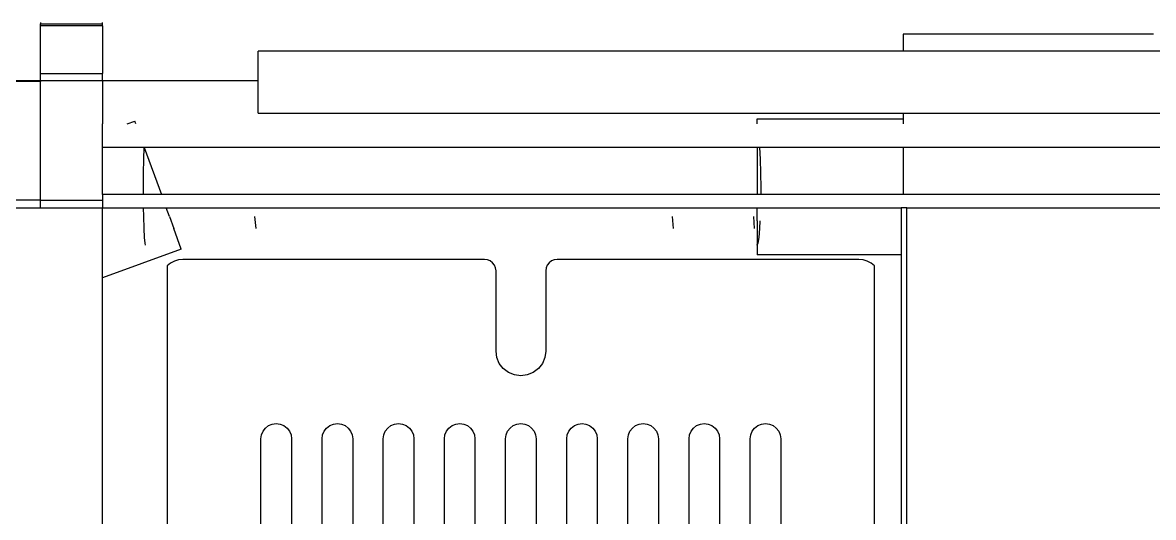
# Model space of a CAD drawing. Header units: millimetres. Extents: x 90964 to 877642, y 656808 to 1438307.
# Drawn here: x 826973.3 to 827269.2, y 1258770.1 to 1258899.7 of the extents above; entities that cross this region are included whole.
import ezdxf

# ---------------------------------------------------------------- set-up
doc = ezdxf.new("R2010")
doc.units = ezdxf.units.MM
doc.header["$LTSCALE"] = 300
doc.layers.add('SectionCutEdges', color=7, linetype='Continuous')

msp = doc.modelspace()

# ---------------------------------------------------------------- linework, layer by layer
at = {"color": 251}
for p, q in [((826977.93, 1258899.72), (826977.93, 1258899.38)), ((826977.93, 1258899.38), (826994.15, 1258899.38)), ((826977.93, 1258898.87), (826977.93, 1258899.38)), ((826994.15, 1258899.38), (826994.15, 1258899.72)), ((826994.15, 1258898.87), (826994.15, 1258899.38)), ((826977.93, 1258886.39), (826977.93, 1258898.87)), ((826994.15, 1258898.87), (826977.93, 1258898.87)), ((826994.15, 1258898.87), (826994.15, 1258886.39)), ((827203.65, 1258896.72), (827203.65, 1258892.22)), ((827269.15, 1258896.72), (827203.65, 1258896.72)), ((826977.93, 1258884.46), (826946.15, 1258884.46)), ((826977.93, 1258886.39), (826994.15, 1258886.39)), ((826977.93, 1258884.46), (826977.93, 1258886.39)), ((826994.15, 1258884.49), (826994.15, 1258886.39)), ((827034.95, 1258884.46), (826994.15, 1258884.49)), ((827203.65, 1258876.03), (827203.65, 1258874.56)), ((827000.64, 1258873.18), (827002.61, 1258873.9)), ((827002.87, 1258873.18), (827002.61, 1258873.9)), ((827165.48, 1258874.56), (827203.65, 1258874.56)), ((827165.48, 1258873.18), (827165.48, 1258874.56)), ((827203.65, 1258874.56), (827203.65, 1258873.18)), ((827005.08, 1258867.03), (826994.15, 1258867.03)), ((827004.99, 1258863.94), (827005.08, 1258867.03)), ((827005.11, 1258867.03), (827005.08, 1258867.03)), ((827165.48, 1258867.03), (827005.11, 1258867.03)), ((827005.11, 1258867.03), (827009.59, 1258854.72)), ((827166.2, 1258867.03), (827165.48, 1258867.03)), ((827165.48, 1258867.03), (827165.48, 1258854.72)), ((827166.37, 1258863.94), (827166.2, 1258867.03)), ((827203.65, 1258867.03), (827166.2, 1258867.03)), ((827203.65, 1258867.03), (827203.65, 1258854.72)), ((827457.65, 1258867.03), (827203.65, 1258867.03)), ((827004.93, 1258860.33), (827004.99, 1258863.94)), ((827166.47, 1258860.33), (827166.37, 1258863.94)), ((827004.91, 1258856.45), (827004.93, 1258860.33)), ((827166.51, 1258856.45), (827166.47, 1258860.33)), ((827004.92, 1258854.72), (827004.91, 1258856.45)), ((827166.49, 1258854.72), (827166.51, 1258856.45)), ((827004.99, 1258848.94), (827004.95, 1258851.22)), ((827005.08, 1258845.84), (827004.99, 1258848.94)), ((827011.69, 1258848.94), (827010.86, 1258851.22)), ((827011.69, 1258848.94), (827012.82, 1258845.84)), ((827033.98, 1258848.94), (827034.35, 1258845.84)), ((827143.2, 1258848.94), (827143.47, 1258845.84)), ((827164.55, 1258848.94), (827164.72, 1258845.84)), ((827165.48, 1258847.82), (827165.48, 1258851.22)), ((827005.2, 1258843.45), (827005.08, 1258845.84)), ((827014.8, 1258840.39), (827012.82, 1258845.84)), ((827165.48, 1258847.82), (827165.48, 1258841.49)), ((827165.98, 1258843.45), (827166.2, 1258845.84)), ((827166.2, 1258845.84), (827166.31, 1258847.82)), ((827005.34, 1258841.95), (827005.2, 1258843.45)), ((827165.73, 1258841.95), (827165.98, 1258843.45)), ((827014.8, 1258840.39), (826994.15, 1258832.88)), ((827005.48, 1258841.44), (827005.34, 1258841.95)), ((827165.46, 1258841.44), (827165.48, 1258841.49)), ((827165.46, 1258841.44), (827165.48, 1258841.29)), ((827165.48, 1258841.49), (827165.73, 1258841.95)), ((827165.48, 1258841.29), (827165.48, 1258838.9)), ((827013.02, 1258837.28), (827012.02, 1258836.74)), ((827014.11, 1258837.61), (827013.02, 1258837.28)), ((827015.24, 1258837.72), (827014.11, 1258837.61)), ((827094.15, 1258837.72), (827015.24, 1258837.72)), ((827094.93, 1258837.62), (827094.15, 1258837.72)), ((827095.65, 1258837.32), (827094.93, 1258837.62)), ((827096.27, 1258836.84), (827095.65, 1258837.32)), ((827111.65, 1258837.32), (827111.03, 1258836.84)), ((827112.38, 1258837.62), (827111.65, 1258837.32)), ((827113.15, 1258837.72), (827112.38, 1258837.62)), ((827192.07, 1258837.72), (827113.15, 1258837.72)), ((827203.15, 1258838.9), (827165.48, 1258838.9)), ((827193.2, 1258837.61), (827192.07, 1258837.72)), ((827194.28, 1258837.28), (827193.2, 1258837.61)), ((827195.28, 1258836.74), (827194.28, 1258837.28)), ((827012.02, 1258836.74), (827011.15, 1258836.01)), ((827011.15, 1258836.01), (827011.15, 1258766.75)), ((827096.75, 1258836.22), (827096.27, 1258836.84)), ((827097.05, 1258835.5), (827096.75, 1258836.22)), ((827097.15, 1258834.72), (827097.05, 1258835.5)), ((827097.15, 1258813.72), (827097.15, 1258834.72)), ((827110.25, 1258835.5), (827110.15, 1258834.72)), ((827110.15, 1258834.72), (827110.15, 1258813.72)), ((827110.55, 1258836.22), (827110.25, 1258835.5)), ((827111.03, 1258836.84), (827110.55, 1258836.22)), ((827196.15, 1258836.01), (827195.28, 1258836.74)), ((827196.15, 1258754.47), (827196.15, 1258836.01)), ((827097.37, 1258812.04), (827097.15, 1258813.72)), ((827110.15, 1258813.72), (827109.93, 1258812.04)), ((827098.02, 1258810.47), (827097.37, 1258812.04)), ((827099.06, 1258809.12), (827098.02, 1258810.47)), ((827109.28, 1258810.47), (827108.25, 1258809.12)), ((827109.93, 1258812.04), (827109.28, 1258810.47)), ((827100.4, 1258808.09), (827099.06, 1258809.12)), ((827101.97, 1258807.44), (827100.4, 1258808.09)), ((827103.65, 1258807.22), (827101.97, 1258807.44)), ((827105.33, 1258807.44), (827103.65, 1258807.22)), ((827106.9, 1258808.09), (827105.33, 1258807.44)), ((827108.25, 1258809.12), (827106.9, 1258808.09)), ((827035.79, 1258791.76), (827036.19, 1258792.72)), ((827036.19, 1258792.72), (827036.82, 1258793.55)), ((827036.82, 1258793.55), (827037.65, 1258794.19)), ((827037.65, 1258794.19), (827038.62, 1258794.59)), ((827038.62, 1258794.59), (827039.65, 1258794.72)), ((827039.65, 1258794.72), (827040.69, 1258794.59)), ((827040.69, 1258794.59), (827041.65, 1258794.19)), ((827041.65, 1258794.19), (827042.48, 1258793.55)), ((827042.48, 1258793.55), (827043.12, 1258792.72)), ((827043.12, 1258792.72), (827043.52, 1258791.76)), ((827051.79, 1258791.76), (827052.19, 1258792.72)), ((827052.19, 1258792.72), (827052.82, 1258793.55)), ((827052.82, 1258793.55), (827053.65, 1258794.19)), ((827053.65, 1258794.19), (827054.62, 1258794.59)), ((827054.62, 1258794.59), (827055.65, 1258794.72)), ((827055.65, 1258794.72), (827056.69, 1258794.59)), ((827056.69, 1258794.59), (827057.65, 1258794.19)), ((827057.65, 1258794.19), (827058.48, 1258793.55)), ((827058.48, 1258793.55), (827059.12, 1258792.72)), ((827059.12, 1258792.72), (827059.52, 1258791.76)), ((827067.79, 1258791.76), (827068.19, 1258792.72)), ((827068.19, 1258792.72), (827068.82, 1258793.55)), ((827068.82, 1258793.55), (827069.65, 1258794.19)), ((827069.65, 1258794.19), (827070.62, 1258794.59)), ((827070.62, 1258794.59), (827071.65, 1258794.72)), ((827071.65, 1258794.72), (827072.69, 1258794.59)), ((827072.69, 1258794.59), (827073.65, 1258794.19)), ((827073.65, 1258794.19), (827074.48, 1258793.55)), ((827074.48, 1258793.55), (827075.12, 1258792.72)), ((827075.12, 1258792.72), (827075.52, 1258791.76)), ((827083.79, 1258791.76), (827084.19, 1258792.72)), ((827084.19, 1258792.72), (827084.82, 1258793.55)), ((827084.82, 1258793.55), (827085.65, 1258794.19)), ((827085.65, 1258794.19), (827086.62, 1258794.59)), ((827086.62, 1258794.59), (827087.65, 1258794.72)), ((827087.65, 1258794.72), (827088.69, 1258794.59)), ((827088.69, 1258794.59), (827089.65, 1258794.19)), ((827089.65, 1258794.19), (827090.48, 1258793.55)), ((827090.48, 1258793.55), (827091.12, 1258792.72)), ((827091.12, 1258792.72), (827091.52, 1258791.76)), ((827099.79, 1258791.76), (827100.19, 1258792.72)), ((827100.19, 1258792.72), (827100.82, 1258793.55)), ((827100.82, 1258793.55), (827101.65, 1258794.19)), ((827101.65, 1258794.19), (827102.62, 1258794.59)), ((827102.62, 1258794.59), (827103.65, 1258794.72)), ((827103.65, 1258794.72), (827104.69, 1258794.59)), ((827104.69, 1258794.59), (827105.65, 1258794.19)), ((827105.65, 1258794.19), (827106.48, 1258793.55)), ((827106.48, 1258793.55), (827107.12, 1258792.72)), ((827107.12, 1258792.72), (827107.52, 1258791.76)), ((827115.79, 1258791.76), (827116.19, 1258792.72)), ((827116.19, 1258792.72), (827116.82, 1258793.55)), ((827116.82, 1258793.55), (827117.65, 1258794.19)), ((827117.65, 1258794.19), (827118.62, 1258794.59)), ((827118.62, 1258794.59), (827119.65, 1258794.72)), ((827119.65, 1258794.72), (827120.69, 1258794.59)), ((827120.69, 1258794.59), (827121.65, 1258794.19)), ((827121.65, 1258794.19), (827122.48, 1258793.55)), ((827122.48, 1258793.55), (827123.12, 1258792.72)), ((827123.12, 1258792.72), (827123.52, 1258791.76)), ((827131.79, 1258791.76), (827132.19, 1258792.72)), ((827132.19, 1258792.72), (827132.82, 1258793.55)), ((827132.82, 1258793.55), (827133.65, 1258794.19)), ((827133.65, 1258794.19), (827134.62, 1258794.59)), ((827134.62, 1258794.59), (827135.65, 1258794.72)), ((827135.65, 1258794.72), (827136.69, 1258794.59)), ((827136.69, 1258794.59), (827137.65, 1258794.19)), ((827137.65, 1258794.19), (827138.48, 1258793.55)), ((827138.48, 1258793.55), (827139.12, 1258792.72)), ((827139.12, 1258792.72), (827139.52, 1258791.76)), ((827147.79, 1258791.76), (827148.19, 1258792.72)), ((827148.19, 1258792.72), (827148.82, 1258793.55)), ((827148.82, 1258793.55), (827149.65, 1258794.19)), ((827149.65, 1258794.19), (827150.62, 1258794.59)), ((827150.62, 1258794.59), (827151.65, 1258794.72)), ((827151.65, 1258794.72), (827152.69, 1258794.59)), ((827152.69, 1258794.59), (827153.65, 1258794.19)), ((827153.65, 1258794.19), (827154.48, 1258793.55)), ((827154.48, 1258793.55), (827155.12, 1258792.72)), ((827155.12, 1258792.72), (827155.52, 1258791.76)), ((827163.79, 1258791.76), (827164.19, 1258792.72)), ((827164.19, 1258792.72), (827164.82, 1258793.55)), ((827164.82, 1258793.55), (827165.65, 1258794.19)), ((827165.65, 1258794.19), (827166.62, 1258794.59)), ((827166.62, 1258794.59), (827167.65, 1258794.72)), ((827167.65, 1258794.72), (827168.69, 1258794.59)), ((827168.69, 1258794.59), (827169.65, 1258794.19)), ((827169.65, 1258794.19), (827170.48, 1258793.55)), ((827170.48, 1258793.55), (827171.12, 1258792.72)), ((827171.12, 1258792.72), (827171.52, 1258791.76)), ((827035.65, 1258790.72), (827035.79, 1258791.76)), ((827035.65, 1258753.52), (827035.65, 1258790.72)), ((827043.52, 1258791.76), (827043.65, 1258790.72)), ((827043.65, 1258790.72), (827043.65, 1258751.6)), ((827051.65, 1258790.72), (827051.79, 1258791.76)), ((827051.65, 1258753.5), (827051.65, 1258790.72)), ((827059.52, 1258791.76), (827059.65, 1258790.72)), ((827059.65, 1258790.72), (827059.65, 1258752.59)), ((827067.65, 1258790.72), (827067.79, 1258791.76)), ((827067.65, 1258752.59), (827067.65, 1258790.72)), ((827075.52, 1258791.76), (827075.65, 1258790.72)), ((827075.65, 1258790.72), (827075.65, 1258753.54)), ((827083.65, 1258790.72), (827083.79, 1258791.76)), ((827083.65, 1258703.41), (827083.65, 1258790.72)), ((827091.52, 1258791.76), (827091.65, 1258790.72)), ((827091.65, 1258790.72), (827091.65, 1258752.8)), ((827099.65, 1258790.72), (827099.79, 1258791.76)), ((827099.65, 1258752.8), (827099.65, 1258790.72)), ((827107.52, 1258791.76), (827107.65, 1258790.72)), ((827107.65, 1258790.72), (827107.65, 1258707.08)), ((827115.65, 1258790.72), (827115.79, 1258791.76)), ((827115.65, 1258753.53), (827115.65, 1258790.72)), ((827123.52, 1258791.76), (827123.65, 1258790.72)), ((827123.65, 1258790.72), (827123.64, 1258751.6)), ((827131.65, 1258790.72), (827131.79, 1258791.76)), ((827131.65, 1258753.48), (827131.65, 1258790.72)), ((827139.52, 1258791.76), (827139.65, 1258790.72)), ((827139.65, 1258790.72), (827139.65, 1258752.61)), ((827147.65, 1258790.72), (827147.79, 1258791.76)), ((827147.65, 1258752.59), (827147.65, 1258790.72)), ((827155.52, 1258791.76), (827155.65, 1258790.72)), ((827155.65, 1258790.72), (827155.65, 1258688.72)), ((827163.65, 1258790.72), (827163.79, 1258791.76)), ((827163.65, 1258703.43), (827163.65, 1258790.72)), ((827171.52, 1258791.76), (827171.65, 1258790.72)), ((827171.65, 1258790.72), (827171.65, 1258765.72))]:
    msp.add_line(p, q, dxfattribs=at)
at = {"layer": 'SectionCutEdges', "color": 251}
for p, q in [((827203.65, 1258892.22), (827034.95, 1258892.22)), ((827034.95, 1258884.46), (827034.95, 1258892.22)), ((827457.65, 1258892.22), (827203.65, 1258892.22)), ((826977.93, 1258884.34), (826946.15, 1258884.34)), ((826994.15, 1258884.49), (826977.93, 1258884.46)), ((826977.93, 1258884.46), (826977.93, 1258884.34)), ((826977.93, 1258853.2), (826977.93, 1258884.34)), ((826994.15, 1258884.49), (826994.15, 1258873.18)), ((827034.95, 1258876.03), (827034.95, 1258884.46)), ((827034.95, 1258876.03), (827203.65, 1258876.03)), ((827203.65, 1258876.03), (827457.65, 1258876.03)), ((826994.15, 1258867.03), (826994.15, 1258873.18)), ((826994.15, 1258854.72), (826994.15, 1258867.03)), ((826994.15, 1258854.72), (826994.15, 1258853.2)), ((827004.92, 1258854.72), (826994.15, 1258854.72)), ((827009.59, 1258854.72), (827004.92, 1258854.72)), ((827165.48, 1258854.72), (827009.59, 1258854.72)), ((827166.49, 1258854.72), (827165.48, 1258854.72)), ((827203.65, 1258854.72), (827166.49, 1258854.72)), ((827457.65, 1258854.72), (827203.65, 1258854.72)), ((826977.93, 1258853.2), (826946.15, 1258853.2)), ((826977.93, 1258853.2), (826994.15, 1258853.2)), ((826977.93, 1258851.22), (826977.93, 1258853.2)), ((826994.15, 1258853.2), (826994.15, 1258851.22)), ((826946.15, 1258851.22), (826977.93, 1258851.22)), ((826977.93, 1258851.22), (826994.15, 1258851.22)), ((826994.15, 1258832.88), (826994.15, 1258851.22)), ((826994.15, 1258851.22), (827004.95, 1258851.22)), ((827004.95, 1258851.22), (827010.86, 1258851.22)), ((827010.86, 1258851.22), (827165.48, 1258851.22)), ((827165.48, 1258851.22), (827203.15, 1258851.22)), ((827204.65, 1258851.22), (827203.15, 1258851.22)), ((827203.15, 1258851.22), (827203.15, 1258847.82)), ((827204.65, 1258851.22), (827289.15, 1258851.22)), ((827204.65, 1258527.81), (827204.65, 1258851.22)), ((827203.15, 1258847.82), (827203.15, 1258838.9)), ((827203.15, 1258838.9), (827203.15, 1258754.47)), ((826994.15, 1258585.77), (826994.15, 1258832.88))]:
    msp.add_line(p, q, dxfattribs=at)

doc.saveas('drawing.dxf')
